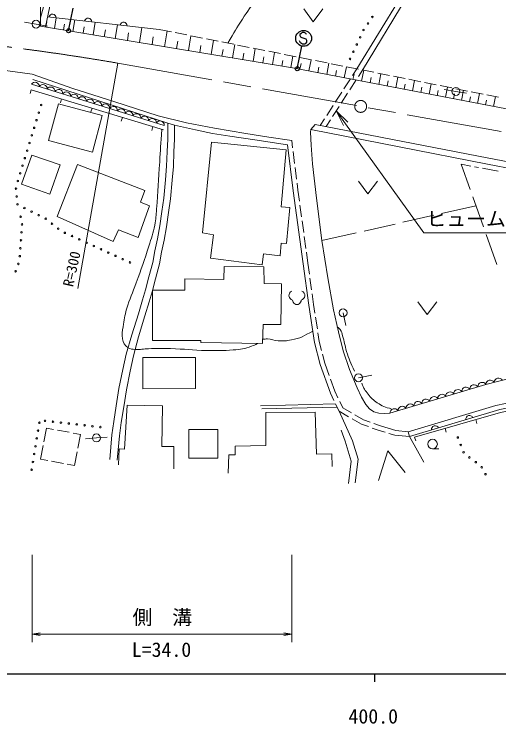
# Model space of a CAD drawing. Units: millimetres, scale not verified. Extents: x 40000 to 680000, y 20000 to 380000.
# Drawn here: x 422658 to 483644, y 198715 to 288051 of the extents above; entities that cross this region are included whole.
import ezdxf
from ezdxf.enums import TextEntityAlignment as Align

# ---------------------------------------------------------------- set-up
doc = ezdxf.new("R2010")
doc.units = ezdxf.units.MM
doc.header["$LTSCALE"] = 1000
doc.linetypes.add('CHAIN', pattern=[18.5, 12, -1.5, 3.5, -1.5])
for name, color, linetype, lineweight in [('M-BMK', 2, 'CHAIN', 13), ('M-STR-HTXT', 7, 'Continuous', 13), ('M-STR-STRC', 7, 'Continuous', 25), ('M-TTL-BAND', 7, 'Continuous', 25), ('M-WORK', 1, 'Continuous', 13), ('引出線', 7, 'Continuous', 13)]:
    doc.layers.add(name, color=color, linetype=linetype, lineweight=lineweight)
doc.styles.add('ＭＳ ゴシック', font='')
doc.styles.get('ＭＳ ゴシック').set_extended_font_data('MS Gothic')

# ---------------------------------------------------------------- blocks, each defined once
blk = doc.blocks.new('open_arrow')
at = {"color": 0, "linetype": 'Continuous', "lineweight": -2}
blk.add_lwpolyline([(7.5, 1.25), (0, 0), (7.5, -1.25)], dxfattribs=at)

msp = doc.modelspace()

# ---------------------------------------------------------------- linework, layer by layer
at = {"layer": 'M-BMK'}
msp.add_line((435701, 281886), (564237, 258989), dxfattribs=at)
msp.add_circle((466261, 276443), 750, dxfattribs=at)
msp.add_arc((384884, -13778), 300000, 80.24764, 99.07454, dxfattribs=at)
at = {"layer": 'M-STR-HTXT'}
for p, q in [((430650, 253528), (435701, 281886)), ((424926, 220000), (424926, 209000)), ((457578, 220000), (457578, 209000)), ((424926, 210000), (457578, 210000))]:
    msp.add_line(p, q, dxfattribs=at)
at = {"layer": 'M-STR-STRC'}
for p, q in [((429505, 285962), (430084, 288812)), ((458624, 285495), (458608, 285381)), ((458608, 285381), (458694, 285199)), ((458752, 285634), (458624, 285495)), ((458694, 285199), (458845, 285126)), ((458884, 285726), (458752, 285634)), ((458845, 285126), (459377, 284937)), ((459050, 285760), (458884, 285726)), ((459165, 285744), (459050, 285760)), ((459310, 285671), (459165, 285744)), ((459420, 285597), (459310, 285671)), ((459454, 285485), (459420, 285597)), ((458610, 284607), (458571, 284716)), ((458694, 284429), (458610, 284607)), ((458798, 284355), (458694, 284429)), ((458944, 284280), (458798, 284355)), ((459064, 284263), (458944, 284280)), ((459232, 284292), (459064, 284263)), ((459356, 284388), (459232, 284292)), ((459427, 284537), (459356, 284388)), ((459377, 284937), (459457, 284765)), ((459457, 284765), (459427, 284537)), ((458285, 281183), (458864, 284032))]:
    msp.add_line(p, q, dxfattribs=at)
for centre, radius in [((429505, 285962), 250), ((459081, 285008), 1000), ((458285, 281183), 250)]:
    msp.add_circle(centre, radius, dxfattribs=at)
at = {"layer": 'M-TTL-BAND'}
for p, q in [((40000, 205000), (579000, 205000)), ((468000, 205000), (468000, 204000))]:
    msp.add_line(p, q, dxfattribs=at)
at = {"layer": 'M-WORK'}
for p, q in [((425977, 286547), (425916, 295290)), ((472312, 291884), (465768, 281165)), ((425970, 287579), (426816, 290777)), ((466507, 281017), (472607, 291092)), ((426585, 286446), (427256, 289667)), ((459088, 288705), (460288, 287105)), ((460288, 287105), (461488, 288705)), ((440909, 286138), (426851, 287720)), ((425402, 286793), (423954, 287062)), ((425402, 286793), (426847, 286562)), ((426639, 286437), (426750, 287107)), ((427710, 286260), (427932, 287599)), ((428879, 286066), (429000, 286797)), ((430048, 285872), (430290, 287333)), ((432599, 285449), (432863, 287044)), ((457949, 281247), (425977, 286547)), ((431324, 285661), (431456, 286458)), ((433991, 285219), (434135, 286089)), ((435383, 284988), (435671, 286728)), ((438420, 284484), (438735, 286383)), ((440909, 286138), (442435, 285833)), ((441584, 283960), (441912, 285937)), ((436901, 284736), (437059, 285685)), ((440002, 284222), (440166, 285211)), ((442925, 285735), (444396, 285441)), ((444589, 283462), (444900, 285340)), ((444886, 285343), (446357, 285048)), ((443087, 283711), (443242, 284650)), ((446016, 283225), (446163, 284117)), ((446847, 284950), (448318, 284656)), ((447442, 282989), (447738, 284772)), ((448808, 284558), (450279, 284264)), ((450151, 282540), (450432, 284233)), ((450769, 284166), (452240, 283871)), ((448797, 282764), (448937, 283611)), ((452724, 282113), (452990, 283721)), ((452731, 283773), (454201, 283479)), ((454692, 283381), (456163, 283087)), ((455167, 281708), (455420, 283235)), ((451438, 282327), (451571, 283130)), ((453945, 281911), (454072, 282674)), ((456653, 282988), (458124, 282694)), ((457486, 281324), (457727, 282774)), ((458614, 282596), (460085, 282302)), ((459751, 280900), (460023, 282314)), ((456327, 281516), (456447, 282241)), ((458620, 281118), (458756, 281825)), ((460575, 282204), (462046, 281910)), ((461987, 280470), (462256, 281868)), ((462536, 281811), (464007, 281517)), ((464197, 280045), (464463, 281426)), ((464497, 281419), (465968, 281125)), ((419277, 281255), (424926, 280489)), ((520710, 269168), (457949, 281247)), ((460869, 280685), (461003, 281384)), ((463092, 280257), (463225, 280948)), ((465235, 280340), (465768, 281165)), ((465289, 279834), (465421, 280517)), ((465974, 280192), (466507, 281017)), ((466382, 279624), (466645, 280990)), ((466459, 281027), (467929, 280733)), ((468420, 280634), (469891, 280340)), ((468541, 279209), (468801, 280558)), ((424926, 280489), (430020, 278689)), ((424984, 279819), (441981, 274336)), ((464151, 278660), (464964, 279920)), ((464890, 278512), (465703, 279772)), ((467461, 279416), (467591, 280091)), ((469608, 279003), (469737, 279670)), ((470381, 280242), (471852, 279948)), ((470675, 278798), (470932, 280132)), ((472342, 279850), (473813, 279555)), ((472785, 278392), (473039, 279710)), ((441542, 274052), (424843, 279236)), ((471730, 278595), (471857, 279254)), ((473828, 278191), (473953, 278843)), ((474303, 279457), (475774, 279163)), ((474870, 277990), (475121, 279294)), ((476264, 279065), (477735, 278771)), ((476932, 277594), (477180, 278882)), ((424796, 278532), (424651, 278053)), ((424796, 278532), (441437, 273501)), ((430020, 278689), (435191, 277080)), ((463066, 276979), (463880, 278240)), ((463805, 276832), (464619, 278092)), ((475901, 277792), (476025, 278436)), ((478244, 278332), (476784, 278582)), ((477950, 277398), (478073, 278034)), ((478225, 278673), (479696, 278378)), ((478244, 278332), (479578, 278117)), ((478969, 277202), (479214, 278475)), ((480186, 278280), (481657, 277986)), ((480983, 276814), (481225, 278073)), ((482148, 277888), (483618, 277594)), ((428625, 277374), (428480, 276896)), ((435191, 277080), (440764, 275261)), ((479976, 277008), (480097, 277637)), ((481978, 276622), (482098, 277244)), ((482973, 276431), (483213, 277675)), ((426982, 272153), (428220, 276763)), ((428220, 276763), (433735, 275282)), ((432454, 276217), (432309, 275738)), ((461982, 275299), (462795, 276559)), ((462721, 275151), (463534, 276411)), ((433735, 275282), (432497, 270673)), ((440764, 275261), (444345, 274380)), ((436282, 275059), (436138, 274581)), ((441981, 274336), (442845, 274082)), ((441985, 272313), (441981, 274336)), ((444345, 274380), (447868, 273691)), ((461179, 274054), (461711, 274879)), ((461918, 273906), (462450, 274731)), ((440111, 273902), (439967, 273423)), ((442845, 272311), (442841, 274083)), ((442845, 274082), (445456, 273487)), ((445456, 273487), (447629, 273034)), ((447868, 273691), (451813, 273021)), ((459934, 273195), (459991, 273517)), ((459991, 273517), (460539, 274174)), ((459991, 273517), (482229, 269190)), ((460539, 274174), (482372, 269926)), ((447629, 273034), (449803, 272674)), ((449803, 272674), (452946, 272221)), ((451813, 273021), (454705, 272561)), ((454705, 272561), (457578, 272140)), ((460036, 271568), (459934, 273195)), ((432497, 270673), (426982, 272153)), ((441907, 270749), (441985, 272313)), ((442765, 270726), (442845, 272311)), ((446349, 260511), (447475, 271933)), ((447475, 271933), (456897, 270962)), ((452946, 272221), (457041, 271600)), ((457041, 271600), (457769, 265812)), ((457578, 272140), (457690, 271247)), ((441829, 268904), (441907, 270749)), ((442687, 268865), (442765, 270726)), ((456897, 270962), (456237, 263796)), ((457752, 270751), (457940, 269263)), ((460183, 269212), (460036, 271568)), ((423591, 266650), (424865, 270316)), ((424865, 270316), (428427, 269077)), ((482372, 269926), (506769, 265187)), ((428427, 269077), (427153, 265412)), ((428076, 262566), (430642, 269141)), ((430642, 269141), (439107, 265873)), ((441688, 267200), (441829, 268904)), ((460681, 264903), (460183, 269212)), ((478909, 269149), (480038, 265979)), ((478909, 269149), (480103, 268928)), ((482229, 269190), (506632, 264449)), ((442544, 267139), (442687, 268865)), ((458002, 268767), (458189, 267279)), ((480595, 268837), (481086, 268746)), ((481578, 268655), (483545, 268290)), ((441485, 264901), (441688, 267200)), ((442338, 264810), (442544, 267139)), ((427153, 265412), (423591, 266650)), ((458252, 266783), (458364, 265890)), ((465970, 267044), (467170, 265444)), ((467170, 265444), (468370, 267044)), ((439107, 265873), (438532, 264392)), ((457769, 265812), (459021, 256616)), ((458364, 265890), (458551, 264514)), ((441235, 263212), (441485, 264901)), ((442084, 263095), (442338, 264810)), ((461389, 259541), (460681, 264903)), ((480373, 265037), (481715, 261269)), ((439694, 263907), (438239, 259936)), ((438532, 264392), (439694, 263907)), ((456237, 263796), (457335, 263711)), ((457335, 263711), (456920, 259166)), ((458619, 264019), (458821, 262533)), ((476440, 262960), (480763, 263942)), ((440969, 261399), (441235, 263212)), ((441816, 261265), (442084, 263095)), ((471564, 261853), (475464, 262739)), ((435124, 259426), (428076, 262566)), ((458889, 262037), (459091, 260551)), ((435775, 260919), (435124, 259426)), ((438239, 259936), (435775, 260919)), ((440672, 259772), (440969, 261399)), ((441514, 259611), (441816, 261265)), ((466688, 260745), (470589, 261631)), ((447737, 260281), (446349, 260511)), ((447354, 257344), (447737, 260281)), ((459158, 260056), (459361, 258569)), ((461389, 259541), (465713, 260523)), ((482051, 260327), (483393, 256559)), ((440359, 258271), (440672, 259772)), ((441201, 258111), (441514, 259611)), ((456257, 259234), (456120, 257617)), ((456920, 259166), (456257, 259234)), ((462132, 254866), (461389, 259541)), ((440093, 256802), (440359, 258271)), ((440930, 256612), (441201, 258111)), ((453882, 256493), (447354, 257344)), ((454044, 257864), (453882, 256493)), ((456120, 257617), (454044, 257864)), ((459428, 258074), (459615, 256698)), ((439593, 254972), (440093, 256802)), ((440422, 254753), (440930, 256612)), ((459021, 256616), (459749, 251402)), ((459615, 256698), (459806, 255332)), ((449072, 256292), (449021, 254670)), ((454077, 256241), (449072, 256292)), ((454102, 254134), (454077, 256241)), ((439187, 253330), (439593, 254972)), ((440012, 253100), (440422, 254753)), ((449021, 254670), (444144, 254734)), ((444144, 254734), (444144, 253317)), ((459875, 254836), (460083, 253351)), ((462821, 250845), (462132, 254866)), ((456285, 254109), (454102, 254134)), ((456196, 248989), (456285, 254109)), ((438811, 252079), (439187, 253330)), ((439631, 251830), (440012, 253100)), ((444144, 253317), (440055, 253298)), ((440055, 253298), (440078, 246953)), ((460152, 252856), (460343, 251489)), ((438295, 250313), (438811, 252079)), ((439114, 250058), (439631, 251830)), ((459749, 251402), (460463, 246736)), ((460343, 251489), (460508, 250408)), ((473446, 251834), (474646, 250234)), ((474646, 250234), (475846, 251834)), ((437467, 247670), (438295, 250313)), ((463460, 248049), (462821, 250845)), ((464051, 250456), (464409, 248853)), ((438285, 247415), (439114, 250058)), ((460584, 249913), (460811, 248431)), ((453885, 246589), (453987, 248989)), ((453987, 248989), (456196, 248989)), ((436763, 245262), (437467, 247670)), ((460886, 247936), (461052, 246855)), ((464073, 245661), (463460, 248049)), ((437682, 245020), (438285, 247415)), ((440078, 246953), (446129, 246953)), ((446129, 246953), (446129, 246704)), ((446129, 246704), (453885, 246589)), ((460463, 246736), (461167, 243940)), ((461052, 246855), (461335, 245728)), ((436309, 243323), (436763, 245262)), ((437239, 243124), (437682, 245020)), ((438856, 244827), (445462, 244847)), ((438867, 240901), (438856, 244827)), ((445462, 244847), (445474, 240920)), ((461457, 245243), (461741, 244116)), ((464864, 243338), (464073, 245661)), ((461167, 243940), (462469, 240344)), ((461741, 244116), (462297, 242580)), ((435840, 240915), (436309, 243323)), ((436776, 240749), (437239, 243124)), ((465834, 241014), (464864, 243338)), ((462468, 242110), (463024, 240573)), ((465988, 242275), (467655, 242619)), ((435496, 238757), (435840, 240915)), ((436435, 238608), (436776, 240749)), ((445474, 240920), (438867, 240901)), ((462469, 240344), (462898, 239428)), ((463024, 240573), (463407, 239756)), ((466371, 239827), (465834, 241014)), ((466920, 238895), (466371, 239827)), ((483286, 238787), (488955, 239993)), ((435184, 236787), (435496, 238757)), ((436124, 236650), (436435, 238608)), ((436532, 233304), (436864, 238811)), ((436864, 238811), (441307, 238734)), ((441307, 238734), (441243, 233640)), ((453641, 238757), (463108, 238979)), ((453825, 238363), (463292, 238585)), ((463110, 238975), (463538, 238059)), ((463618, 239303), (464001, 238486)), ((467354, 238359), (466920, 238895)), ((472255, 235479), (483286, 238787)), ((454308, 237908), (460513, 237933)), ((454321, 233733), (454308, 237908)), ((460513, 237933), (460717, 232660)), ((463538, 238059), (464737, 237376)), ((463538, 238059), (465246, 234345)), ((464001, 238486), (465095, 237863)), ((467928, 238001), (467354, 238359)), ((468541, 237822), (467928, 238001)), ((469282, 237784), (468541, 237822)), ((469947, 237828), (469282, 237784)), ((434960, 235090), (435184, 236787)), ((465172, 237129), (466371, 236446)), ((465530, 237615), (466624, 236992)), ((466624, 236992), (467462, 236686)), ((480741, 237006), (480879, 236526)), ((426384, 234232), (426707, 235951)), ((426707, 235951), (427617, 235779)), ((435904, 234986), (436124, 236650)), ((466371, 236446), (467242, 236127)), ((467711, 235955), (468582, 235637)), ((467932, 236514), (468769, 236207)), ((468769, 236207), (470665, 235652)), ((476897, 235903), (477035, 235422)), ((428109, 235687), (429583, 235410)), ((430074, 235317), (430984, 235146)), ((430984, 235146), (430661, 233428)), ((434689, 231983), (434960, 235090)), ((435635, 231901), (435904, 234986)), ((444625, 235764), (448277, 235764)), ((444625, 232151), (444625, 235764)), ((448277, 235764), (448277, 232151)), ((463791, 235667), (464308, 234307)), ((468582, 235637), (469325, 235419)), ((469804, 235279), (470548, 235061)), ((470548, 235061), (472406, 234875)), ((470665, 235652), (472255, 235479)), ((472406, 234875), (472255, 235479)), ((433010, 234709), (431615, 234604)), ((433010, 234709), (434372, 234814)), ((464308, 234307), (465074, 231779)), ((465246, 234345), (465935, 232047)), ((472406, 234875), (474222, 231637)), ((473052, 234799), (473190, 234319)), ((425968, 232022), (426292, 233741)), ((435791, 231304), (435860, 233313)), ((435860, 233313), (436532, 233304)), ((441243, 233640), (442762, 233640)), ((442762, 233640), (442762, 230806)), ((450453, 232571), (450465, 233656)), ((450465, 233656), (454321, 233733)), ((475313, 233336), (476113, 233336)), ((430569, 232937), (430245, 231218)), ((449597, 230273), (449661, 232571)), ((449661, 232571), (450453, 232571)), ((460717, 232660), (462632, 232686)), ((462632, 232686), (462683, 231090)), ((468521, 229366), (469670, 233062)), ((469670, 233062), (471853, 230343)), ((426878, 231851), (425968, 232022)), ((428844, 231482), (427370, 231759)), ((430245, 231218), (429335, 231389)), ((448277, 232151), (444625, 232151)), ((465074, 231779), (464710, 228964)), ((465935, 232047), (465552, 229060))]:
    msp.add_line(p, q, dxfattribs=at)
for points in [[(488212, 243027), (482012, 241447), (475961, 239647), (469947, 237828)], [(510952, 238114), (504862, 239244), (499557, 239933), (494425, 240105), (488967, 239359), (483758, 238267), (472406, 234875)], [(473052, 234799), (483876, 237906), (489486, 239056), (494350, 239669), (499540, 239573), (504864, 238864), (510973, 237715)]]:
    msp.add_lwpolyline(points, dxfattribs=at)
for centre, radius in [((467739, 287704), 100), ((425402, 286793), 500), ((467175, 286878), 100), ((466616, 286049), 100), ((466194, 285143), 100), ((465772, 284236), 100), ((465350, 283330), 100), ((464927, 282423), 100), ((478244, 278332), 500), ((426049, 276615), 100), ((425756, 275659), 100), ((425462, 274703), 100), ((425168, 273747), 100), ((424875, 272791), 100), ((424581, 271835), 100), ((424288, 270879), 100), ((423994, 269923), 100), ((423700, 268968), 100), ((423407, 268012), 100), ((423113, 267056), 100), ((422884, 266093), 100), ((422980, 265098), 100), ((423076, 264103), 100), ((423948, 263640), 100), ((423466, 262556), 100), ((424842, 263193), 100), ((425736, 262745), 100), ((426631, 262298), 100), ((427412, 261676), 100), ((423650, 261581), 100), ((428187, 261044), 100), ((423578, 260583), 100), ((429035, 260529), 100), ((429945, 260114), 100), ((423506, 259586), 100), ((430855, 259699), 100), ((431765, 259285), 100), ((423433, 258588), 100), ((432675, 258870), 100), ((433584, 258455), 100), ((423361, 257591), 100), ((434494, 258040), 100), ((435404, 257625), 100), ((436314, 257211), 100), ((423180, 256617), 100), ((437224, 256796), 100), ((422832, 255680), 100), ((464051, 250456), 500), ((465988, 242275), 500), ((426546, 236861), 100), ((427540, 236747), 100), ((425822, 236619), 100), ((428533, 236634), 100), ((429527, 236520), 100), ((430520, 236406), 100), ((431514, 236292), 100), ((432507, 236178), 100), ((433501, 236065), 100), ((425659, 235632), 100), ((433010, 234709), 500), ((425497, 234645), 100), ((475313, 233936), 600), ((478485, 234760), 100), ((425334, 233659), 100), ((478846, 233827), 100), ((425172, 232672), 100), ((479207, 232894), 100), ((479940, 232247), 100), ((425009, 231685), 100), ((480746, 231655), 100), ((424847, 230699), 100), ((481498, 231017), 100), ((481972, 230136), 100)]:
    msp.add_circle(centre, radius, dxfattribs=at)
for centre, radius, start, end in [((427488, 287595), 453, 0.31099, 166.84515), ((431960, 287092), 453, 0.31099, 166.84515), ((436432, 286589), 453, 0.31099, 166.84515), ((425295, 278958), 531, 357.00524, 148.50678), ((426278, 278654), 531, 357.00524, 148.50678), ((427260, 278349), 531, 357.00524, 148.50678), ((428242, 278044), 531, 357.00524, 148.50678), ((429225, 277739), 531, 357.00524, 148.50678), ((430207, 277434), 531, 357.00524, 148.50678), ((431189, 277129), 531, 357.00524, 148.50678), ((432172, 276824), 531, 357.00524, 148.50678), ((433154, 276519), 531, 357.00524, 148.50678), ((434136, 276214), 531, 357.00524, 148.50678), ((435118, 275909), 531, 357.00524, 148.50678), ((436101, 275604), 531, 357.00524, 148.50678), ((437083, 275300), 531, 357.00524, 148.50678), ((438065, 274995), 531, 357.00524, 148.50678), ((439048, 274690), 531, 357.00524, 148.50678), ((440030, 274385), 531, 357.00524, 148.50678), ((441012, 274080), 531, 357.00524, 148.50678), ((457833, 252644), 599, 113.44836, 257.2818), ((458636, 252644), 599, 282.7182, 66.55164), ((458234, 252028), 534, 176.52859, 3.47141), ((483601, 241691), 555, 30.53991, 178.0525), ((480541, 240857), 546, 32.07724, 181.05491), ((481550, 241157), 546, 32.07724, 181.05491), ((482567, 241428), 555, 30.53991, 178.0525), ((477515, 239957), 546, 32.07724, 181.05491), ((478524, 240257), 546, 32.07724, 181.05491), ((479532, 240557), 546, 32.07724, 181.05491), ((474499, 239055), 543, 32.07071, 181.59544), ((475501, 239359), 543, 32.07071, 181.59544), ((476507, 239657), 546, 32.07724, 181.05491), ((471492, 238146), 543, 32.07071, 181.59544), ((472494, 238449), 543, 32.07071, 181.59544), ((473496, 238752), 543, 32.07071, 181.59544), ((470490, 237843), 543, 32.07071, 181.59544), ((479949, 237074), 453, 23.3681, 189.90226), ((475638, 235785), 453, 23.3681, 189.90226)]:
    msp.add_arc(centre, radius, start, end, dxfattribs=at)
for points, knots in [([(449552, 284409), (450376, 285865), (450633, 286272), (451382, 287430), (452651, 289392), (453437, 290451), (454944, 292237), (456249, 293783), (457006, 294651), (458563, 295942), (459792, 296961), (460625, 297342), (461982, 298183), (463742, 299274), (464807, 299751), (466578, 300826), (468070, 301732), (468944, 302190), (470341, 303239), (471339, 303988), (471873, 304450), (472754, 305336), (473853, 306441), (474477, 307072), (475368, 308352), (476501, 309979), (477081, 310959), (477809, 312804), (478402, 314304), (478692, 315178), (478958, 316768), (479289, 318743), (479367, 319879), (479332, 321882), (479302, 323629), (479159, 324606), (478901, 326334), (478645, 328049), (478345, 328982), (477953, 330672), (477653, 331965), (477460, 332684), (477149, 333975), (476738, 335679), (476478, 336627), (476115, 338341), (475863, 339527), (475785, 339916), (475511, 341386)], [0, 0, 0, 0, 1, 1, 1, 2, 2, 2, 3, 3, 3, 4, 4, 4, 5, 5, 5, 6, 6, 6, 7, 7, 7, 8, 8, 8, 9, 9, 9, 10, 10, 10, 11, 11, 11, 12, 12, 12, 13, 13, 13, 14, 14, 14, 15, 15, 15, 16, 16, 16, 16]), ([(480797, 340524), (481391, 338199), (481542, 337559), (481946, 335641), (482474, 333134), (482703, 331714), (483066, 329178), (483365, 327090), (483510, 325913), (483612, 323806), (483743, 321104), (483820, 319561), (483440, 316883), (483166, 314961), (482700, 313938), (482032, 312115), (481288, 310083), (480753, 308981), (479705, 307088), (478742, 305348), (478052, 304461), (476948, 302808), (476078, 301506), (475522, 300823), (474678, 299504), (474063, 298543), (473643, 298034), (473213, 296976), (472880, 296155), (472810, 295622), (472849, 294736), (472873, 294203), (472926, 293866), (473220, 293421), (473533, 292945), (473849, 292780), (474330, 292476), (474996, 292055), (475458, 291981), (476207, 291736), (477352, 291361), (478022, 291237), (479207, 291021), (480680, 290752), (481531, 290782), (483025, 290676), (485442, 290504), (486798, 290448), (489220, 290360), (491396, 290281), (492617, 290315), (494793, 290216), (497174, 290108), (498512, 290069), (500882, 289814), (503386, 289545), (504782, 289316), (507260, 288866), (509595, 288443), (510871, 288044), (513196, 287564), (515903, 287005), (517434, 286768), (520148, 286243), (524857, 285330), (527476, 284719), (532193, 283849), (534344, 283452), (535031, 283323), (537704, 282860)], [0, 0, 0, 0, 1, 1, 1, 2, 2, 2, 3, 3, 3, 4, 4, 4, 5, 5, 5, 6, 6, 6, 7, 7, 7, 8, 8, 8, 9, 9, 9, 10, 10, 10, 11, 11, 11, 12, 12, 12, 13, 13, 13, 14, 14, 14, 15, 15, 15, 16, 16, 16, 17, 17, 17, 18, 18, 18, 19, 19, 19, 20, 20, 20, 21, 21, 21, 22, 22, 22, 23, 23, 23, 23]), ([(441221, 273566), (441102, 271560), (441071, 271055), (440969, 269445), (440822, 267124), (440768, 265822), (440573, 263505), (440507, 262722), (440498, 262277), (440353, 261504), (440154, 260443), (439929, 259873), (439606, 258842), (439039, 257029), (438652, 256036), (438017, 254246), (437556, 252948), (437206, 252252), (436810, 250933), (436553, 250077), (436469, 249578), (436351, 248692), (436273, 248114), (436184, 247772), (436293, 247199), (436391, 246685), (436557, 246344), (436996, 246058), (437296, 245862), (437533, 245880), (437890, 245847), (438543, 245785), (438912, 245920), (439568, 245935), (440652, 245960), (441260, 245982), (442345, 245954), (444105, 245909), (445085, 245732), (446845, 245705), (448169, 245685), (448915, 245673), (450235, 245782), (451147, 245857), (451690, 245883), (452533, 246241), (452824, 246365), (452947, 246411), (453261, 246598)], [0, 0, 0, 0, 1, 1, 1, 2, 2, 2, 3, 3, 3, 4, 4, 4, 5, 5, 5, 6, 6, 6, 7, 7, 7, 8, 8, 8, 9, 9, 9, 10, 10, 10, 11, 11, 11, 12, 12, 12, 13, 13, 13, 14, 14, 14, 15, 15, 15, 16, 16, 16, 16]), ([(463317, 248675), (463488, 248556), (463553, 248492), (463675, 248345), (463884, 248092), (463896, 247880), (463994, 247567), (464229, 246810), (464258, 246357), (464492, 245600), (464801, 244600), (464972, 244255), (465487, 243111)], [0, 0, 0, 0, 1, 1, 1, 2, 2, 2, 3, 3, 3, 4, 4, 4, 4]), ([(453908, 247129), (454188, 247163), (454283, 247161), (454524, 247160), (455063, 247158), (455347, 246979), (455884, 246931), (456534, 246872), (456907, 246937), (457550, 247045), (458673, 247236), (459106, 247544), (460246, 248154)], [0, 0, 0, 0, 1, 1, 1, 2, 2, 2, 3, 3, 3, 4, 4, 4, 4]), ([(466388, 241579), (466689, 240932), (466802, 240686), (467192, 240200), (467576, 239721), (467838, 239480), (468341, 239128), (468975, 238683), (469325, 238600), (470160, 238342)], [0, 0, 0, 0, 1, 1, 1, 2, 2, 2, 3, 3, 3, 3])]:
    msp.add_open_spline(points, degree=3, knots=knots, dxfattribs=at)
at = {"layer": '引出線'}
msp.add_lwpolyline([(463188, 275875), (474214, 260533), (504214, 260533)], dxfattribs=at)

# ---------------------------------------------------------------- block references
at = {"layer": 'M-STR-HTXT', "xscale": 133, "yscale": 133}
msp.add_blockref('open_arrow', (424926, 210000), dxfattribs=at)
at = {"layer": 'M-STR-HTXT', "xscale": 133, "yscale": 133, "rotation": 180}
msp.add_blockref('open_arrow', (457578, 210000), dxfattribs=at)
at = {"layer": '引出線', "xscale": 267, "yscale": 267, "rotation": 305.7}
msp.add_blockref('open_arrow', (463188, 275875), dxfattribs=at)

# ---------------------------------------------------------------- texts
at = {"layer": 'M-STR-HTXT', "style": 'ＭＳ ゴシック'}
msp.add_text('R=300', height=1320, rotation=77.551, dxfattribs=at).set_placement((429898, 255983), align=Align.MIDDLE_CENTER)
msp.add_text('側\u3000溝', height=1833, dxfattribs=at).set_placement((441296, 212127), align=Align.MIDDLE_CENTER)
msp.add_text('L=34.0', height=1833, dxfattribs=at).set_placement((441195, 206590), align=Align.BOTTOM_CENTER)
at = {"layer": 'M-TTL-BAND', "style": 'ＭＳ ゴシック'}
msp.add_text('400.0', height=1833, dxfattribs=at).set_placement((467844, 198195), align=Align.BOTTOM_CENTER)
at = {"layer": '引出線', "style": 'ＭＳ ゴシック'}
msp.add_text('ヒューム管 φ400\u3000L=14.6', height=1833, dxfattribs=at).set_placement((489214, 262283), align=Align.MIDDLE_CENTER)

doc.saveas('drawing.dxf')
